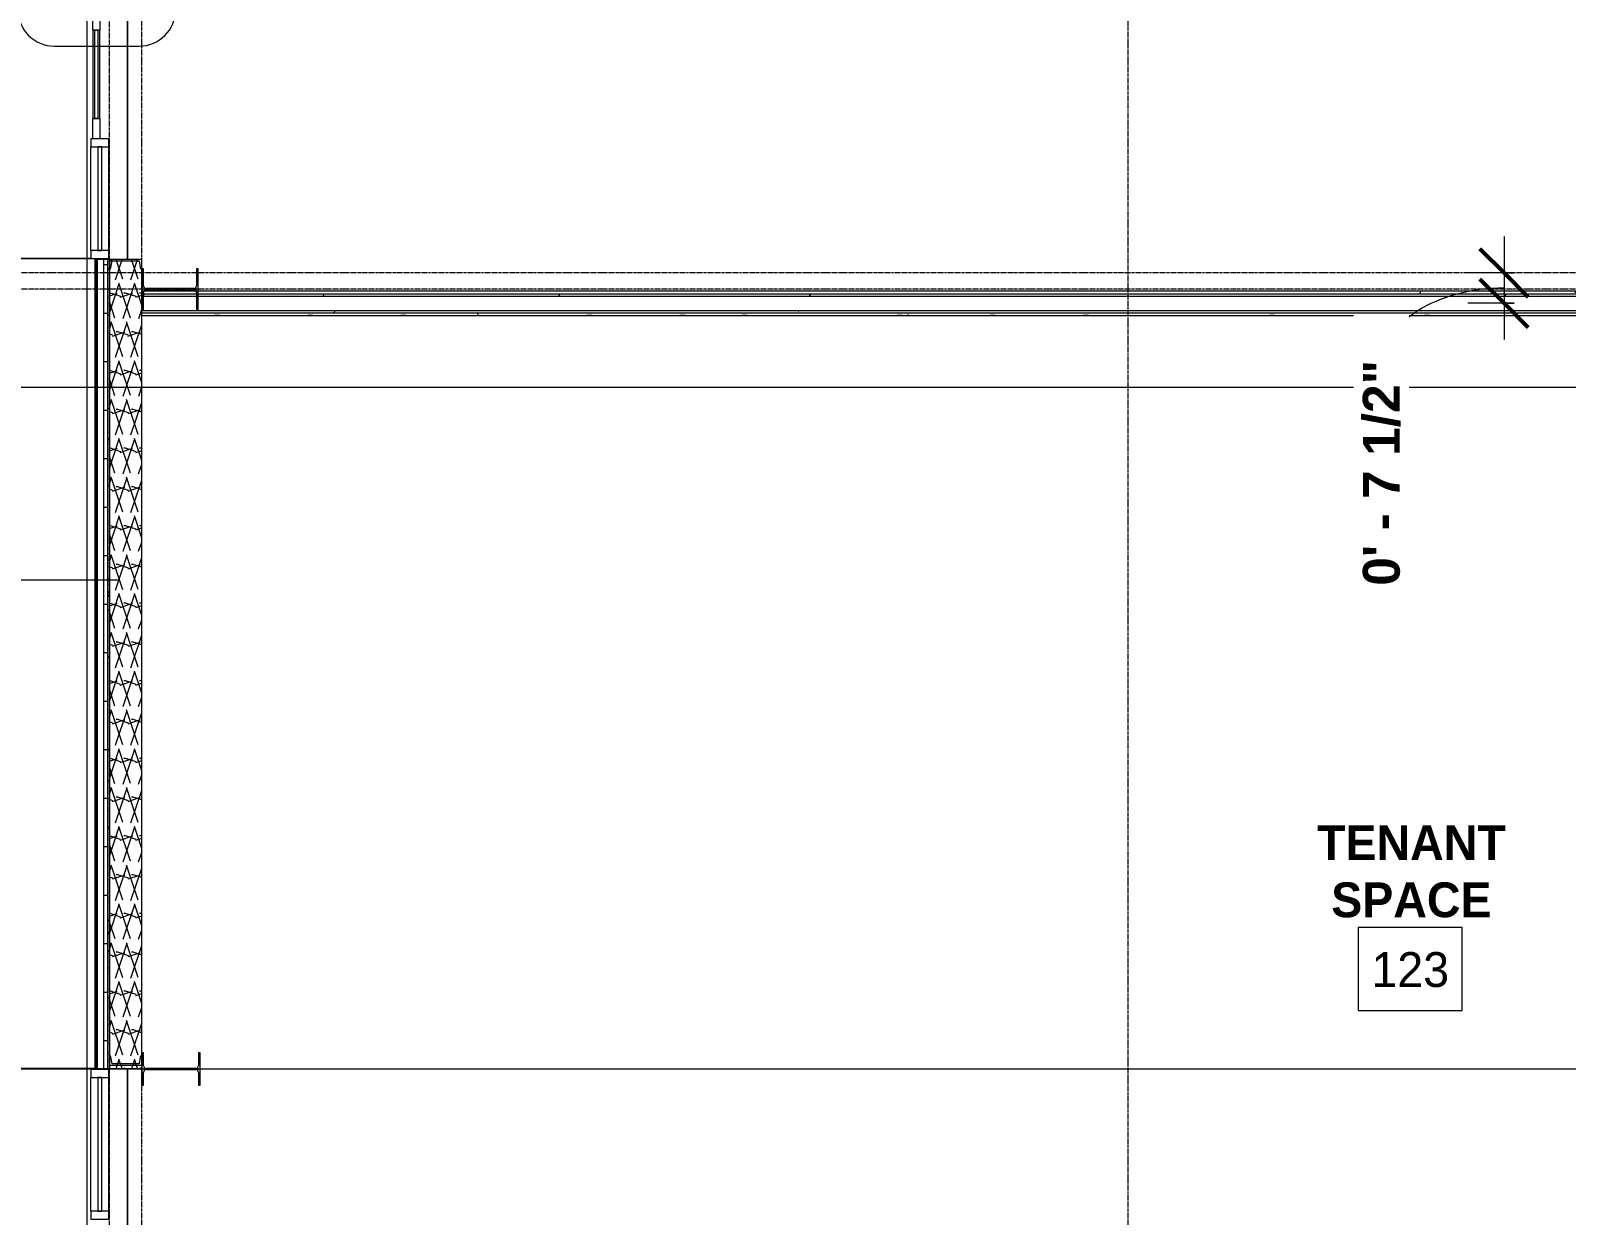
# Model space of a CAD drawing. Header units: inches. Extents: x 21592 to 24810, y -23179 to -20467.
# Drawn here: x 22042.2 to 22422.3, y -22579.2 to -22286.1 of the extents above; entities that cross this region are included whole.
import ezdxf

# ---------------------------------------------------------------- set-up
doc = ezdxf.new("R2010")
doc.units = ezdxf.units.IN
doc.header["$MEASUREMENT"] = 0
doc.linetypes.add('Grid Line 1_2_', pattern=[0.875, 0.5, -0.125, 0.125, -0.125])
for name, color, linetype, lineweight in [('A-ANNO-DIMS', 211, 'Continuous', 9), ('A-ANNO-DIMS-96', 211, 'Continuous', 9), ('A-AREA-IDEN', 2, 'Continuous', 9), ('A-DOOR', 31, 'Continuous', 20), ('A-DOOR-IDEN', 31, 'Continuous', 9), ('A-FLOR', 192, 'Continuous', 20), ('A-GLAZ-CURT', 52, 'Continuous', 20), ('A-GLAZ-CWMG', 51, 'Continuous', 20), ('A-SITE-SWLK', 140, 'Continuous', 140), ('A-WALL', 113, 'Continuous', 20), ('A-WALL-IDEN', 211, 'Continuous', 9), ('A-WALL-PATT', 111, 'Continuous', 50), ('C-TOPO', 7, 'Continuous', 20), ('G-ANNO-SYMB', 111, 'Continuous', 9), ('I-WALL', 2, 'Continuous', 20), ('L-SITE-WALL', 31, 'Continuous', 20), ('S-COLS', 52, 'Continuous', 20), ('S-GRID', 1, 'Continuous', 9)]:
    doc.layers.add(name, color=color, linetype=linetype, lineweight=lineweight)
doc.styles.add('Arial_B', font='arialbd.ttf', dxfattribs={"height": 9.132806})
doc.styles.add('Century Gothic', font='GOTHIC.TTF', dxfattribs={"height": 8.622671})
doc.styles.add('Century Gothic_B', font='GOTHICB.TTF', dxfattribs={"height": 8.616719})
doc.dimstyles.new('OD_Dimension_5', dxfattribs={"dimscale": 12, "dimtxt": 9, "dimasz": 1, "dimexe": 0.75, "dimexo": 0.5, "dimgap": 0.5, "dimtad": 1, "dimdec": 3, "dimrnd": 0.125, "dimzin": 1, "dimdsep": 46, "dimlunit": 4, "dimtxsty": 'Arial_B', "dimblk1": 'OBLIQUE', "dimblk2": 'OBLIQUE', "dimsah": 1, "dimcen": 0.09, "dimdle": 0.75, "dimazin": 0, "dimtfac": 1, "dimtdec": 4, "dimtix": 1, "dimtmove": 1, "dimatfit": 3, "dimfxl": 1, "dimtvp": 1, "dimtfill": 1, "dimfrac": 2, "dimtolj": 1, "dimtzin": 0, "dimlwd": 13, "dimlwe": 13, "dimarcsym": 2})
pattern_1 = [(45, (0, 0), (-9.503515, 9.503515), []), (45, (0, 14.4), (-9.503515, 9.503515), [])]
pattern_2 = [(0, (0, 0), (30.72, 7.68), [1.267, -21.773, 1.267, -21.773, -122.88]), (0, (0, 0), (30.72, 7.68), [-46.08, 1.267, -44.813, 1.267, -21.773, -53.76]), (0, (0, 0), (30.72, 7.68), [-115.2, 1.267, -14.093, 1.267, -37.133]), (120, (11.52, 3.84), (-22.0110751, 22.7643004), [1.267, -21.773, 1.267, -21.773, -122.88]), (120, (11.52, 3.84), (-22.0110751, 22.7643004), [-46.08, 1.267, -44.813, 1.267, -21.773, -53.76]), (120, (11.52, 3.84), (-22.0110751, 22.7643004), [-115.2, 1.267, -14.093, 1.267, -37.133]), (240, (15.36, 19.2), (-8.7089249, -30.4443004), [1.267, -21.773, 1.267, -21.773, -122.88]), (240, (15.36, 19.2), (-8.7089249, -30.4443004), [-46.08, 1.267, -44.813, 1.267, -21.773, -53.76]), (240, (15.36, 19.2), (-8.7089249, -30.4443004), [-115.2, 1.267, -14.093, 1.267, -37.133])]

# ---------------------------------------------------------------- blocks, each defined once
blk = doc.blocks.new('Struct_Xcel_Sports Complex_rvt-1-Enlarged First Floor Plan _West_')
at = {"layer": 'A-FLOR', "color": 43, "lineweight": 13}
for p, q in [((22066.14, -22342.74), (22066.14, -22132.8)), ((22066.14, -22613.05), (22066.14, -22542.93))]:
    blk.add_line(p, q, dxfattribs=at)
at = {"layer": 'L-SITE-WALL', "color": 43, "lineweight": 13}
for p, q in [((22066.14, -22132.8), (22066.14, -22342.74)), ((22058.14, -22543.18), (22058.14, -22342.49)), ((22066.14, -22542.93), (22066.14, -22613.05))]:
    blk.add_line(p, q, dxfattribs=at)
blk = doc.blocks.new('W-Wide Flange-Column - B4_F-1389255-Enlarged First Floor Plan _West_')
at = {"layer": 'S-COLS', "lineweight": 9}
h = blk.add_hatch(dxfattribs=at)
h.set_pattern_fill('FP_12', color=8, style=0, pattern_type=2)
h.set_pattern_definition([(135, (-22543.053, -22076.89), (-9.503515, -9.503515), []), (135, (-22557.453, -22076.89), (-9.503515, -9.503515), [])])
h.paths.add_polyline_path([(4, -7.25), (4, -6.82), (0.84, -6.82), (0.35, -6.61), (0.14, -6.12), (0.14, 6.12), (0.35, 6.61), (0.84, 6.82), (4, 6.82), (4, 7.25), (-4, 7.25), (-4, 6.82), (-0.84, 6.82), (-0.35, 6.61), (-0.14, 6.12), (-0.14, -6.12), (-0.35, -6.61), (-0.84, -6.82), (-4, -6.82), (-4, -7.25)], flags=0)
at = {"layer": 'S-COLS', "color": 7}
for p, q in [((4, 7.25), (-4, 7.25)), ((-4, 7.25), (-4, 6.82)), ((-4, 6.82), (-0.84, 6.82)), ((-0.14, 6.12), (-0.14, -6.12)), ((0.14, -6.12), (0.14, 6.12)), ((0.84, 6.82), (4, 6.82)), ((4, 6.82), (4, 7.25)), ((-0.84, -6.82), (-4, -6.82)), ((-4, -6.82), (-4, -7.25)), ((-4, -7.25), (4, -7.25)), ((4, -6.82), (0.84, -6.82)), ((4, -7.25), (4, -6.82))]:
    blk.add_line(p, q, dxfattribs=at)
for centre, start, end in [((-0.84, 6.12), 0, 90), ((0.84, 6.12), 90, 180), ((-0.84, -6.12), 270, 0), ((0.84, -6.12), 180, 270)]:
    blk.add_arc(centre, 0.691, start, end, dxfattribs=at)
blk = doc.blocks.new('System Panel - INSULATED LOW-E GLAZING _SEE ELEVATIONS FOR U-FACTOR_ SHGC_ _ LT_-1142345-Enlarged First Floor Plan _West_')
at = {"layer": 'A-GLAZ-CURT', "color": 7}
for p, q in [((16.53125, 1.25), (-16.53125, 1.25)), ((-16.53125, 1.25), (-16.53125, 0.25)), ((-16.53125, 0.25), (16.53125, 0.25)), ((16.53125, 0.25), (16.53125, 1.25))]:
    blk.add_line(p, q, dxfattribs=at)
at = {"layer": 'A-GLAZ-CURT', "color": 10, "lineweight": 13}
for p, q in [((-16.53125, 0.25), (-16.53125, 1.25)), ((16.53125, 1.25), (-16.53125, 1.25)), ((-16.53125, 0.25), (16.53125, 0.25)), ((16.53125, 1.25), (16.53125, 0.25))]:
    blk.add_line(p, q, dxfattribs=at)
blk = doc.blocks.new('Rectangular Mullion - Exterior 2_ x 4_5_-1135311-Enlarged First Floor Plan _West_')
at = {"layer": 'A-GLAZ-CWMG', "color": 43, "lineweight": 13}
for p, q in [((22057.02, -22578.24), (22057.02, -22545.18)), ((22061.52, -22578.24), (22061.52, -22545.18))]:
    blk.add_line(p, q, dxfattribs=at)
blk = doc.blocks.new('Rectangular Mullion - Exterior 2_ x 4_5_-1142372-Enlarged First Floor Plan _West_')
at = {"layer": 'A-GLAZ-CWMG', "color": 7}
for p, q in [((0, 1.5), (-2, 1.5)), ((-2, 1.5), (-2, -3)), ((0, -3), (0, 1.5)), ((-2, -3), (0, -3))]:
    blk.add_line(p, q, dxfattribs=at)
blk = doc.blocks.new('Rectangular Mullion - Exterior 2_ x 4_5_-827470-Enlarged First Floor Plan _West_')
at = {"layer": 'A-GLAZ-CWMG', "color": 7}
for p, q in [((-1, 1.5), (1, 1.5)), ((-1, -3), (-1, 1.5)), ((1, 1.5), (1, -3)), ((1, -3), (-1, -3))]:
    blk.add_line(p, q, dxfattribs=at)
blk = doc.blocks.new('Rectangular Mullion - Exterior 2_ x 4_5_-1142387-Enlarged First Floor Plan _West_')
at = {"layer": 'A-GLAZ-CWMG', "color": 7}
for p, q in [((-2, 1.5), (0, 1.5)), ((-2, -3), (-2, 1.5)), ((0, 1.5), (0, -3)), ((0, -3), (-2, -3))]:
    blk.add_line(p, q, dxfattribs=at)
blk = doc.blocks.new('Sliding Door - one-1832053-Enlarged First Floor Plan _West_')
at = {"layer": 'A-DOOR', "color": 7}
for p, q in [((-35.19, 2.5), (-30.19, 2.5)), ((-30.19, 0.75), (-35.19, 0.75)), ((-30.19, 2.5), (-30.19, 0.75)), ((-30.19, 1.25), (-30.19, 2)), ((-30.19, 2), (-1.75, 2)), ((-1.75, 1.25), (-30.19, 1.25)), ((-1.75, 2.5), (3.25, 2.5)), ((-1.75, 0.75), (-1.75, 2.5)), ((-1.75, 2), (-1.75, 1.25)), ((3.25, 0.75), (-1.75, 0.75)), ((3.25, 2.5), (3.25, 0.75)), ((3.25, -1), (3.25, 0.75)), ((3.25, 0.75), (8.25, 0.75)), ((8.25, 0.75), (8.25, -1)), ((8.25, -0.5), (8.25, 0.25)), ((8.25, 0.25), (30.19, 0.25)), ((30.19, -1), (30.19, 0.75)), ((30.19, 0.75), (35.19, 0.75)), ((30.19, 0.25), (30.19, -0.5)), ((8.25, -1), (3.25, -1)), ((30.19, -0.5), (8.25, -0.5)), ((35.19, -1), (30.19, -1))]:
    blk.add_line(p, q, dxfattribs=at)
at = {"layer": 'A-DOOR', "color": 43, "lineweight": 13}
for p, q in [((-1.75, 2.5), (-30.19, 2.5)), ((-30.19, 0.75), (-1.75, 0.75)), ((30.19, 0.75), (8.25, 0.75)), ((8.25, -1), (30.19, -1))]:
    blk.add_line(p, q, dxfattribs=at)
blk = doc.blocks.new('System Panel - INSULATED LOW-E GLAZING _SEE ELEVATIONS FOR U-FACTOR_ SHGC_ _ LT_-1832056-Enlarged First Floor Plan _West_')
at = {"layer": 'A-GLAZ-CURT', "color": 7}
for p, q in [((12.81, 1.25), (-12.81, 1.25)), ((-12.81, 1.25), (-12.81, 0.25)), ((-12.81, 0.25), (12.81, 0.25)), ((12.81, 0.25), (12.81, 1.25))]:
    blk.add_line(p, q, dxfattribs=at)
at = {"layer": 'A-GLAZ-CURT', "color": 10, "lineweight": 13}
for p, q in [((-12.81, 0.25), (-12.81, 1.25)), ((12.81, 1.25), (-12.81, 1.25)), ((-12.81, 0.25), (12.81, 0.25)), ((12.81, 1.25), (12.81, 0.25))]:
    blk.add_line(p, q, dxfattribs=at)
blk = doc.blocks.new('Rectangular Mullion - Exterior 2_ x 4_5_-1142343-Enlarged First Floor Plan _West_')
at = {"layer": 'A-GLAZ-CWMG', "color": 7}
for p, q in [((-1, 1.5), (1, 1.5)), ((-1, -3), (-1, 1.5)), ((1, 1.5), (1, -3)), ((1, -3), (-1, -3))]:
    blk.add_line(p, q, dxfattribs=at)
blk = doc.blocks.new('Rectangular Mullion - Exterior 2_ x 4_5_-1832051-Enlarged First Floor Plan _West_')
at = {"layer": 'A-GLAZ-CWMG', "color": 43, "lineweight": 13}
for p, q in [((22057.02, -22340.49), (22057.02, -22314.87)), ((22061.52, -22340.49), (22061.52, -22314.87))]:
    blk.add_line(p, q, dxfattribs=at)
blk = doc.blocks.new('Door Tag - Door Tag-4658-Enlarged First Floor Plan _West_')
at = {"layer": 'A-DOOR-IDEN', "color": 153}
for p, q in [((-0.109375, 0.09375), (0.109375, 0.09375)), ((-0.109375, -0.09375), (0.109375, -0.09375))]:
    blk.add_line(p, q, dxfattribs=at)
for centre, start, end in [((-0.109375, 0), 90, 270), ((0.109375, 0), 270, 90)]:
    blk.add_arc(centre, 0.09375, start, end, dxfattribs=at)
blk = doc.blocks.new('DIMBLOCK64-Enlarged First Floor Plan _West_')
at = {"layer": 'A-ANNO-DIMS-96', "lineweight": 13}
for p, q in [((22406.93, -22337.05), (22406.93, -22362.55)), ((22409.42, -22346.05), (22397.93, -22346.05)), ((22406.93, -22346.05), (22409.42, -22346.05)), ((22409.42, -22353.55), (22397.93, -22353.55)), ((22406.93, -22353.55), (22409.42, -22353.55))]:
    blk.add_line(p, q, dxfattribs=at)
at = {"layer": 'A-ANNO-DIMS-96', "lineweight": 50}
for p, q in [((22406.93, -22346.05), (22400.93, -22340.05)), ((22406.93, -22346.05), (22412.93, -22352.05)), ((22406.93, -22353.55), (22400.93, -22347.55)), ((22406.93, -22353.55), (22412.93, -22359.55))]:
    blk.add_line(p, q, dxfattribs=at)
at = {"layer": 'A-ANNO-DIMS-96', "lineweight": 13}
blk.add_ellipse((22406.93, -22369.3), major_axis=(30.42, 0), ratio=0.641121, start_param=1.570796, end_param=3.141593, dxfattribs=at)
at = {"layer": 'A-ANNO-DIMS-96', "color": 0, "lineweight": 13, "insert": (22371.96, -22423.45), "char_height": 9.1328, "width": 64.9714, "attachment_point": 1, "rotation": 90, "line_spacing_factor": 0.938532, "style": 'Arial_B', "bg_fill": 3, "box_fill_scale": 1.25, "bg_fill_color": 0, "bg_fill_transparency": 0}
blk.add_mtext('0\' - 7 1/2"', dxfattribs=at)
blk = doc.blocks.new('_Oblique')
at = {"color": 0, "linetype": 'ByBlock', "lineweight": -2}
blk.add_line((-0.5, -0.5), (0.5, 0.5), dxfattribs=at)

msp = doc.modelspace()

# ---------------------------------------------------------------- hatches: boundary and pattern name
at = {"layer": 'A-WALL-PATT', "lineweight": 9}
h = msp.add_hatch(dxfattribs=at)
h.set_pattern_fill('FP_10', color=8, style=0, pattern_type=2)
h.set_pattern_definition([(0, (0, 0), (0, 12), []), (90, (0, 0), (-12, 7e-16), [])])
h.paths.add_polyline_path([(22060.1402, -22542.9278), (22061.1402, -22542.9278), (22061.1402, -22342.7403), (22060.1402, -22342.7403), (22060.1402, -22491.6945)], flags=0)
h = msp.add_hatch(dxfattribs=at)
h.set_pattern_fill('FP_9', color=8, style=0, pattern_type=2)
h.set_pattern_definition([(0, (0, 0), (15.36, 3.84), [1.267, -10.253, 1.267, -10.253, -61.44]), (0, (0, 0), (15.36, 3.84), [-23.04, 1.267, -21.773, 1.267, -10.253, -26.88]), (0, (0, 0), (15.36, 3.84), [-57.6, 1.267, -6.413, 1.267, -17.933]), (120, (5.76, 1.92), (-11.00553755, 11.3821502), [1.267, -10.253, 1.267, -10.253, -61.44]), (120, (5.76, 1.92), (-11.00553755, 11.3821502), [-23.04, 1.267, -21.773, 1.267, -10.253, -26.88]), (120, (5.76, 1.92), (-11.00553755, 11.3821502), [-57.6, 1.267, -6.413, 1.267, -17.933]), (240, (7.68, 9.6), (-4.35446245, -15.2221502), [1.267, -10.253, 1.267, -10.253, -61.44]), (240, (7.68, 9.6), (-4.35446245, -15.2221502), [-23.04, 1.267, -21.773, 1.267, -10.253, -26.88]), (240, (7.68, 9.6), (-4.35446245, -15.2221502), [-57.6, 1.267, -6.413, 1.267, -17.933])])
h.paths.add_polyline_path([(22061.1402, -22542.9278), (22061.6402, -22542.9278), (22061.6402, -22342.7403), (22061.1402, -22342.7403), (22061.1402, -22491.6945)], flags=0)
h = msp.add_hatch(dxfattribs=at)
h.set_pattern_fill('FP_7', color=8, style=0, pattern_type=2)
h.set_pattern_definition([(161.57, (0.48, 0.48), (-3.839953776, -1.544e-05), [0, -27.322, 3.034, 0]), (18.43, (-0.48, 0.48), (-3.839953776, 1.544e-05), [0, -27.322, 3.034, 0]), (108.43, (0.48, 0.48), (1.919622, -9.60052459), [9.106, -21.25]), (71.57, (-0.48, 0.48), (1.919622, 9.60052459), [9.106, -21.25])])
h.paths.add_polyline_path([(22069.6402, -22542.9278), (22069.6402, -22342.7403), (22061.6402, -22342.7403), (22061.6402, -22542.9278)], flags=0)
h = msp.add_hatch(dxfattribs=at)
h.set_pattern_fill('FP_11', color=8, style=0, pattern_type=2)
h.set_pattern_definition(pattern_2)
h.paths.add_polyline_path([(22780.7642, -22351.1778), (22781.3892, -22351.1778), (22781.3892, -22350.5528), (22069.6402, -22350.5528), (22069.6402, -22351.1778), (22755.7471, -22351.1778)], flags=0)
h = msp.add_hatch(dxfattribs=at)
h.set_pattern_fill('FP_11', color=8, style=0, pattern_type=2)
h.set_pattern_definition(pattern_2)
h.paths.add_polyline_path([(22781.3892, -22356.5528), (22781.3892, -22351.1778), (22780.7642, -22351.1778), (22780.7642, -22355.9278), (22069.6402, -22355.9278), (22069.6402, -22356.5528), (22755.7471, -22356.5528)], flags=0)
h = msp.add_hatch(dxfattribs=at)
h.set_pattern_fill('FP_11', color=8, style=0, pattern_type=2)
h.set_pattern_definition(pattern_2)
h.paths.add_polyline_path([(22780.1392, -22351.8028), (22780.7642, -22351.8028), (22780.7642, -22351.1778), (22069.6402, -22351.1778), (22069.6402, -22351.8028), (22755.7471, -22351.8028)], flags=0)
h = msp.add_hatch(dxfattribs=at)
h.set_pattern_fill('FP_11', color=8, style=0, pattern_type=2)
h.set_pattern_definition(pattern_2)
h.paths.add_polyline_path([(22780.7642, -22355.9278), (22780.7642, -22351.8028), (22780.1392, -22351.8028), (22780.1392, -22355.3028), (22069.6402, -22355.3028), (22069.6402, -22355.9278), (22755.7471, -22355.9278)], flags=0)
at = {"layer": 'S-COLS', "lineweight": 9}
h = msp.add_hatch(dxfattribs=at)
h.set_pattern_fill('FP_6', color=8, style=0, pattern_type=2)
h.set_pattern_definition(pattern_1)
h.paths.add_polyline_path([(22061.6402, -22345.0803), (22061.916, -22344.9661), (22062.0302, -22344.6903), (22062.2911, -22343.0433), (22068.9894, -22343.0433), (22069.2502, -22344.6903), (22069.3645, -22344.9661), (22069.6402, -22345.0803), (22069.6402, -22342.7403), (22061.6402, -22342.7403)], flags=0)
h = msp.add_hatch(dxfattribs=at)
h.set_pattern_fill('FP_6', color=8, style=0, pattern_type=2)
h.set_pattern_definition(pattern_1)
h.paths.add_polyline_path([(22070.0738, -22355.0528), (22070.0738, -22350.8887), (22070.2763, -22350.3998), (22070.7652, -22350.1973), (22082.5152, -22350.1973), (22083.0041, -22350.3998), (22083.2066, -22350.8887), (22083.2066, -22355.0528), (22083.6402, -22355.0528), (22083.6402, -22345.0528), (22083.2066, -22345.0528), (22083.2066, -22349.2169), (22083.0041, -22349.7058), (22082.5152, -22349.9083), (22070.7652, -22349.9083), (22070.2763, -22349.7058), (22070.0738, -22349.2169), (22070.0738, -22345.0528), (22069.6402, -22345.0528), (22069.6402, -22355.0528)], flags=0)
h = msp.add_hatch(dxfattribs=at)
h.set_pattern_fill('FP_6', color=8, style=0, pattern_type=2)
h.set_pattern_definition(pattern_1)
h.paths.add_polyline_path([(22061.6402, -22542.0528), (22069.6402, -22542.0528), (22069.6402, -22539.7128), (22069.3645, -22539.827), (22069.2502, -22540.1028), (22068.9894, -22541.7498), (22062.2911, -22541.7498), (22062.0302, -22540.1028), (22061.916, -22539.827), (22061.6402, -22539.7128)], flags=0)

# ---------------------------------------------------------------- linework, layer by layer
at = {"layer": 'A-AREA-IDEN', "flags": 128}
msp.add_lwpolyline([(22370.8359, -22508.0296), (22370.8359, -22528.601), (22396.5459, -22528.601), (22396.5459, -22508.0296)], close=True, dxfattribs=at)
at = {"layer": 'A-SITE-SWLK', "color": 43, "lineweight": 13}
for p, q in [((21983.2352, -22342.4903), (22057.0152, -22342.4903)), ((21983.2352, -22542.9278), (22058.1402, -22542.9278))]:
    msp.add_line(p, q, dxfattribs=at)
at = {"layer": 'A-WALL', "color": 7}
for p, q in [((22069.6402, -22342.7403), (22058.3277, -22342.7403)), ((22058.3277, -22342.7403), (22058.3277, -22542.9278)), ((22058.6402, -22342.7403), (22058.6402, -22542.9278)), ((22060.1402, -22342.7403), (22060.1402, -22542.9278)), ((22061.1402, -22342.7403), (22061.1402, -22542.9278)), ((22061.6402, -22342.7403), (22061.6402, -22542.9278)), ((22069.6402, -22539.0528), (22069.6402, -22342.7403)), ((22069.6402, -22351.1778), (22780.7642, -22351.1778)), ((22069.6402, -22351.8028), (22780.1392, -22351.8028)), ((22069.6402, -22355.3028), (22780.1392, -22355.3028)), ((22069.6402, -22355.9278), (22780.7642, -22355.9278)), ((22058.3277, -22542.9278), (22069.6402, -22542.9278))]:
    msp.add_line(p, q, dxfattribs=at)
at = {"layer": 'A-WALL-IDEN', "color": 153}
msp.add_line((22063.984, -22422.0554), (22021.5887, -22422.0554), dxfattribs=at)
at = {"layer": 'C-TOPO', "color": 43, "lineweight": 13}
for p, q in [((22057.0152, -22342.4897), (21983.2354, -22342.4897)), ((21983.2354, -22342.4897), (22057.0152, -22342.4897)), ((21983.2354, -22542.9272), (22058.1401, -22542.9272)), ((22058.1401, -22542.9272), (21983.2354, -22542.9272)), ((22058.1401, -22542.9272), (22058.1401, -22543.1778)), ((22058.1401, -22543.1778), (22058.1401, -22542.9272))]:
    msp.add_line(p, q, dxfattribs=at)
at = {"layer": 'G-ANNO-SYMB'}
msp.add_line((24581.5247, -22374.357), (21997.2929, -22374.357), dxfattribs=at)
at = {"layer": 'I-WALL', "color": 7}
for p, q in [((22792.1392, -22350.5528), (22069.6402, -22350.5528)), ((22069.6402, -22356.5528), (22781.3892, -22356.5528))]:
    msp.add_line(p, q, dxfattribs=at)
at = {"layer": 'L-SITE-WALL', "color": 43, "lineweight": 13}
for p, q in [((22056.1402, -22800.8028), (22056.1402, -20889.5528)), ((22058.1402, -22342.4903), (22058.1402, -22543.1778))]:
    msp.add_line(p, q, dxfattribs=at)
at = {"layer": 'S-COLS', "color": 7}
for p, q in [((22069.6402, -22342.7403), (22061.6402, -22342.7403)), ((22061.6402, -22342.7403), (22061.6402, -22345.0803)), ((22062.0302, -22344.6903), (22062.2911, -22343.0433)), ((22062.2911, -22343.0433), (22068.9894, -22343.0433)), ((22068.9894, -22343.0433), (22069.2502, -22344.6903)), ((22069.6402, -22345.0803), (22069.6402, -22342.7403)), ((22070.0738, -22345.0528), (22069.6402, -22345.0528)), ((22069.6402, -22345.0528), (22069.6402, -22355.0528)), ((22070.0738, -22349.2169), (22070.0738, -22345.0528)), ((22083.6402, -22345.0528), (22083.2066, -22345.0528)), ((22083.2066, -22345.0528), (22083.2066, -22349.2169)), ((22083.6402, -22355.0528), (22083.6402, -22345.0528)), ((22082.5152, -22349.9083), (22070.7652, -22349.9083)), ((22070.0738, -22355.0528), (22070.0738, -22350.8887)), ((22070.7652, -22350.1973), (22082.5152, -22350.1973)), ((22083.2066, -22350.8887), (22083.2066, -22355.0528)), ((22069.6402, -22355.0528), (22070.0738, -22355.0528)), ((22083.2066, -22355.0528), (22083.6402, -22355.0528)), ((22061.6402, -22539.7128), (22061.6402, -22542.0528)), ((22062.2911, -22541.7498), (22062.0302, -22540.1028)), ((22069.2502, -22540.1028), (22068.9894, -22541.7498)), ((22061.6402, -22542.0528), (22069.6402, -22542.0528)), ((22068.9894, -22541.7498), (22062.2911, -22541.7498))]:
    msp.add_line(p, q, dxfattribs=at)
for centre, radius, start, end in [((22061.6402, -22344.6903), 0.39, 270, 0), ((22069.6402, -22344.6903), 0.39, 180, 270), ((22070.7652, -22349.2169), 0.6914, 180, 270), ((22082.5152, -22349.2169), 0.6914, 270, 0), ((22070.7652, -22350.8887), 0.6914, 90, 180), ((22082.5152, -22350.8887), 0.6914, 0, 90), ((22061.6402, -22540.1028), 0.39, 0, 90), ((22069.6402, -22540.1028), 0.39, 90, 180)]:
    msp.add_arc(centre, radius, start, end, dxfattribs=at)
at = {"layer": 'S-GRID', "linetype": 'Grid Line 1_2_'}
for p, q in [((22069.6402, -22972.8509), (22069.6402, -20633.3741)), ((22313.8902, -22972.8509), (22313.8902, -20633.3741)), ((22061.6402, -22893.4698), (22061.6402, -20681.3741)), ((22765.0122, -22346.0528), (21705.561, -22346.0528)), ((22765.0122, -22350.0528), (21657.561, -22350.0528)), ((24479.1075, -22543.0528), (21657.561, -22543.0528)), ((24588.9748, -22543.0528), (21790.2067, -22543.0528))]:
    msp.add_line(p, q, dxfattribs=at)

# ---------------------------------------------------------------- block references
at = {"layer": 'A-DOOR', "color": 43, "lineweight": 13, "rotation": 270.0000000000001}
msp.add_blockref('Sliding Door - one-1832053-Enlarged First Floor Plan _West_', (22058.5152, -22277.6778), dxfattribs=at)
at = {"layer": 'A-DOOR-IDEN', "color": 153, "xscale": 95.99999999999994, "yscale": 95.99999999999994, "zscale": 95.99999999999994}
msp.add_blockref('Door Tag - Door Tag-4658-Enlarged First Floor Plan _West_', (22058.5152, -22280.9268), dxfattribs=at)
at = {"layer": 'A-GLAZ-CURT', "color": 10, "lineweight": 13, "rotation": 270.0000000000001}
for name, p in [('System Panel - INSULATED LOW-E GLAZING _SEE ELEVATIONS FOR U-FACTOR_ SHGC_ _ LT_-1832056-Enlarged First Floor Plan _West_', (22058.5152, -22327.6778)), ('System Panel - INSULATED LOW-E GLAZING _SEE ELEVATIONS FOR U-FACTOR_ SHGC_ _ LT_-1142345-Enlarged First Floor Plan _West_', (22058.5152, -22561.7091))]:
    msp.add_blockref(name, p, dxfattribs=at)
at = {"layer": 'A-GLAZ-CWMG', "color": 43, "lineweight": 13, "extrusion": (0, 0, -1), "rotation": 269.9999999999999}
for name, p in [('Rectangular Mullion - Exterior 2_ x 4_5_-1142343-Enlarged First Floor Plan _West_', (-22058.5152, -22313.8653)), ('Rectangular Mullion - Exterior 2_ x 4_5_-1142387-Enlarged First Floor Plan _West_', (-22058.5152, -22342.4903)), ('Rectangular Mullion - Exterior 2_ x 4_5_-827470-Enlarged First Floor Plan _West_', (-22058.5152, -22579.2403))]:
    msp.add_blockref(name, p, dxfattribs=at)
at = {"layer": 'A-GLAZ-CWMG', "color": 43, "lineweight": 13}
for name in ['Rectangular Mullion - Exterior 2_ x 4_5_-1832051-Enlarged First Floor Plan _West_', 'Rectangular Mullion - Exterior 2_ x 4_5_-1135311-Enlarged First Floor Plan _West_']:
    msp.add_blockref(name, (0, 0), dxfattribs=at)
at = {"layer": 'A-GLAZ-CWMG', "color": 43, "lineweight": 13, "rotation": 90.00000000000006}
msp.add_blockref('Rectangular Mullion - Exterior 2_ x 4_5_-1142372-Enlarged First Floor Plan _West_', (22058.5152, -22543.1778), dxfattribs=at)
at = {"layer": 'S-COLS', "color": 43, "lineweight": 13, "rotation": 269.9999999999997}
msp.add_blockref('W-Wide Flange-Column - B4_F-1389255-Enlarged First Floor Plan _West_', (22076.8902, -22543.0528), dxfattribs=at)

# ---------------------------------------------------------------- texts
at = {"layer": 'A-AREA-IDEN', "attachment_point": 2}
for s, insert, char_height, width, line_spacing_factor, style in [('TENANT\\PSPACE', (22383.9769, -22482.72), 8.61672, 51.3, 0.984796, 'Century Gothic_B'), ('123', (22383.6909, -22514.1212), 8.62267, 23.652, 0.984117, 'Century Gothic')]:
    msp.add_mtext(s, dxfattribs=dict(at, insert=insert, char_height=char_height, width=width, line_spacing_factor=line_spacing_factor, style=style))

# ---------------------------------------------------------------- next in the draw order: dimensions: what is measured, and where the dimension line sits
at = {"layer": 'A-ANNO-DIMS', "lineweight": 13}
dim = msp.add_linear_dim(base=(22406.9326, -22353.5528), p1=(22415.4178, -22346.0528), p2=(22415.4178, -22353.5528), angle=90, dimstyle='OD_Dimension_5', override={"dimpost": '<>', "dimfxl": 7.5}, dxfattribs=at)
dim.commit()
dim.dimension.update_dxf_attribs({"geometry": 'DIMBLOCK64-Enlarged First Floor Plan _West_', "text_midpoint": (22378.0441, -22390.96), "dimtype": 160, "text_rotation": 90})

# ---------------------------------------------------------------- next in the draw order: block references
at = {"lineweight": 5}
msp.add_blockref('Struct_Xcel_Sports Complex_rvt-1-Enlarged First Floor Plan _West_', (0, 0), dxfattribs=at)

doc.saveas('drawing.dxf')
